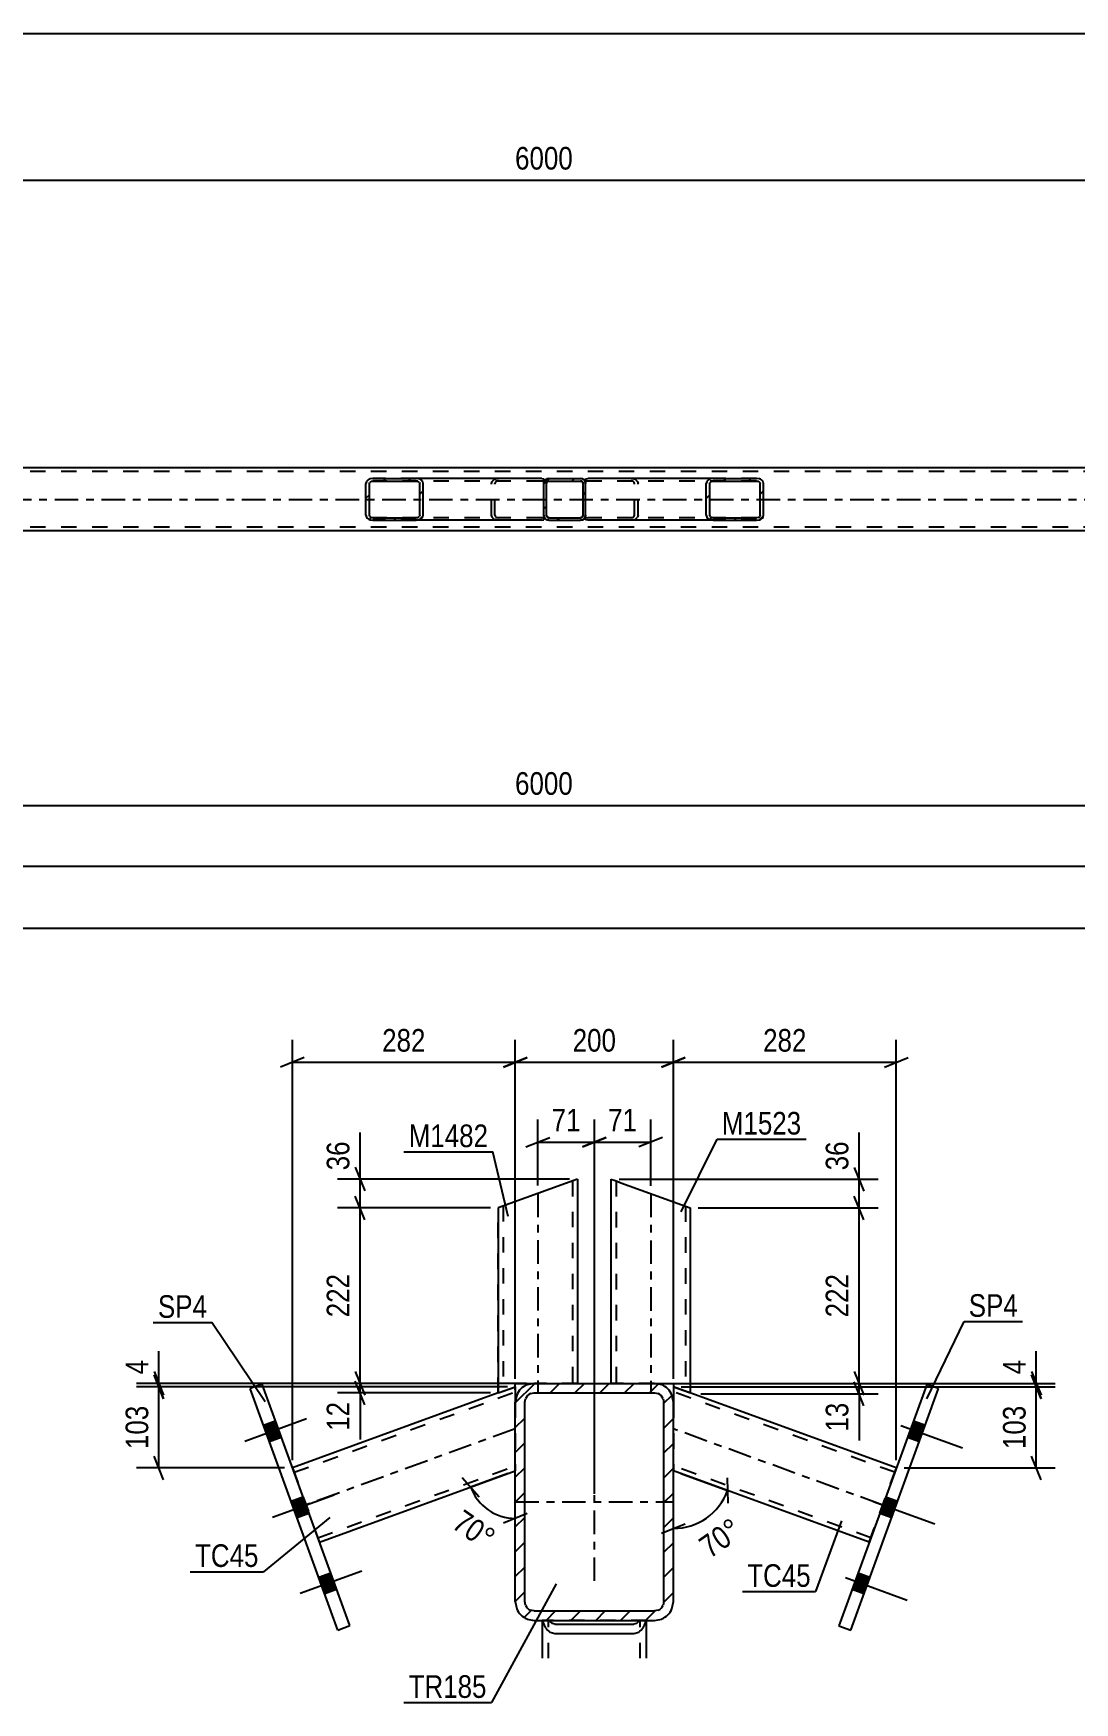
# Model space of a CAD drawing. Header units: millimetres. Extents: x -156 to 1033, y -616 to 225.
# Drawn here: x 116.4 to 248.1, y -425.3 to -214.1 of the extents above; entities that cross this region are included whole.
import ezdxf

# ---------------------------------------------------------------- set-up
doc = ezdxf.new("R2010")
doc.units = ezdxf.units.MM
doc.linetypes.add('DXK_LINE_DOT2', pattern=[3.9198, 1.9599, -1.9599])
doc.linetypes.add('DXK_LINE_DOT3', pattern=[5.9187, 2.979, -0.9799, 0.9799, -0.9799])
doc.styles.add('Arial Narrow', font='ARIALN.TTF', dxfattribs={"height": 0.2})

# ---------------------------------------------------------------- blocks, each defined once
blk = doc.blocks.new('Part-404205526-3480 - 3426')
at = {"color": 2, "linetype": 'Continuous'}
for p, q in [((145.28, -385.07), (143.78, -385.62)), ((154.89, -416.16), (143.78, -385.62)), ((156.4, -415.61), (145.28, -385.07)), ((154.89, -416.16), (156.4, -415.61))]:
    blk.add_line(p, q, dxfattribs=at)
blk = doc.blocks.new('Part-404205526-3432 - 3426')
at = {"color": 2, "linetype": 'Continuous'}
for p, q in [((180.72, -414.95), (180.72, -419.73)), ((180.81, -414.95), (180.84, -415.16)), ((181.75, -415.09), (181.69, -414.95)), ((182.01, -415.34), (181.75, -415.09)), ((182.32, -415.43), (182.01, -415.34)), ((182.32, -415.43), (192.32, -415.43)), ((192.63, -415.34), (192.32, -415.43)), ((192.89, -415.09), (192.63, -415.34)), ((192.95, -414.95), (192.89, -415.09)), ((193.8, -415.16), (193.83, -414.95)), ((193.92, -419.73), (193.92, -414.95)), ((181.71, -416.42), (182.32, -416.6)), ((182.32, -416.6), (192.32, -416.6)), ((192.32, -416.6), (192.93, -416.42))]:
    blk.add_line(p, q, dxfattribs=at)
at = {"color": 7, "linetype": 'DXK_LINE_DOT2'}
for p, q in [((193.92, -414.95), (180.72, -414.95)), ((181.52, -419.73), (181.52, -414.95)), ((193.12, -419.73), (193.12, -414.95))]:
    blk.add_line(p, q, dxfattribs=at)
at = {"color": 2, "linetype": 'Continuous'}
for centre, start, end in [((182.91, -414.67), 193.2949, 235.5336), ((191.73, -414.67), 304.4664, 346.7051)]:
    blk.add_arc(centre, 2.13, start, end, dxfattribs=at)
blk = doc.blocks.new('Part-404205526-3495 - 3426')
at = {"color": 2, "linetype": 'Continuous'}
for p, q in [((197.32, -385.39), (197.32, -386.66)), ((225.51, -395.65), (198.72, -385.9)), ((197.32, -386.66), (197.32, -387.35)), ((222.09, -405.04), (197.32, -396.03))]:
    blk.add_line(p, q, dxfattribs=at)
at = {"color": 7, "linetype": 'DXK_LINE_DOT2'}
for p, q in [((198.72, -385.9), (197.32, -385.39)), ((197.32, -385.39), (197.32, -385.48)), ((197.32, -385.48), (197.32, -385.76)), ((225.31, -396.21), (197.32, -386.02)), ((197.32, -387.35), (197.32, -396.03)), ((222.3, -404.48), (197.32, -395.39)), ((222.09, -405.04), (225.51, -395.65))]:
    blk.add_line(p, q, dxfattribs=at)
at = {"color": 7, "linetype": 'DXK_LINE_DOT3'}
blk.add_line((223.8, -400.35), (197.32, -390.71), dxfattribs=at)
blk = doc.blocks.new('Part-404205526-3475 - 3426')
at = {"color": 2, "linetype": 'Continuous'}
for p, q in [((229.36, -385.08), (218.24, -415.62)), ((219.75, -416.16), (230.86, -385.62)), ((230.86, -385.62), (229.36, -385.08)), ((218.24, -415.62), (219.75, -416.16))]:
    blk.add_line(p, q, dxfattribs=at)
blk = doc.blocks.new('Part-404205526-3505 - 3426')
at = {"color": 2, "linetype": 'Continuous'}
for p, q in [((175.17, -386.17), (149.13, -395.65)), ((177.32, -385.39), (177.32, -385.48)), ((177.32, -385.48), (177.32, -385.76)), ((177.32, -385.76), (177.32, -387.35)), ((152.55, -405.04), (177.32, -396.03))]:
    blk.add_line(p, q, dxfattribs=at)
at = {"color": 7, "linetype": 'DXK_LINE_DOT2'}
for p, q in [((149.34, -396.21), (177.32, -386.02)), ((175.17, -386.17), (177.32, -385.39)), ((177.32, -385.76), (177.32, -385.39)), ((177.32, -387.35), (177.32, -396.03)), ((149.13, -395.65), (152.55, -405.04)), ((152.35, -404.48), (177.32, -395.39))]:
    blk.add_line(p, q, dxfattribs=at)
at = {"color": 7, "linetype": 'DXK_LINE_DOT3'}
blk.add_line((177.32, -390.71), (150.84, -400.34), dxfattribs=at)
blk = doc.blocks.new('Part-404205526-3554 - 3426')
at = {"linetype": 'Continuous'}
h = blk.add_hatch(dxfattribs=at)
h.set_pattern_fill('', scale=0.7, style=0, pattern_type=0)
h.set_pattern_definition([(45, (177.3207, -412.5494), (-1.57154, 1.57154), [])])
h.paths.add_polyline_path([(177.32, -387.35), (177.32, -412.55), (177.5, -413.47), (178.02, -414.25), (178.8, -414.77), (179.72, -414.95), (194.92, -414.95), (195.84, -414.77), (196.62, -414.25), (197.14, -413.47), (197.32, -412.55), (197.32, -387.35), (197.14, -386.43), (196.62, -385.65), (195.84, -385.13), (194.92, -384.95), (179.72, -384.95), (178.8, -385.13), (178.02, -385.65), (177.5, -386.43)])
h.paths.add_polyline_path([(178.87, -386.5), (179.26, -386.24), (179.72, -386.15), (194.92, -386.15), (195.38, -386.24), (195.77, -386.5), (196.03, -386.89), (196.12, -387.35), (196.12, -412.55), (196.03, -413.01), (195.77, -413.4), (195.38, -413.66), (194.92, -413.75), (179.72, -413.75), (179.26, -413.66), (178.87, -413.4), (178.61, -413.01), (178.52, -412.55), (178.52, -387.35), (178.61, -386.89)])
at = {"color": 2, "linetype": 'Continuous'}
for p, q in [((177.5, -386.43), (177.32, -387.35)), ((179.72, -384.95), (178.8, -385.13)), ((179.26, -386.24), (179.72, -386.15)), ((179.72, -384.95), (194.92, -384.95)), ((179.72, -386.15), (194.92, -386.15)), ((195.84, -385.13), (194.92, -384.95)), ((194.92, -386.15), (195.38, -386.24)), ((197.32, -387.35), (197.14, -386.43)), ((177.32, -412.55), (177.32, -387.35)), ((178.52, -387.35), (178.61, -386.89)), ((178.52, -412.55), (178.52, -387.35)), ((196.03, -386.89), (196.12, -387.35)), ((196.12, -412.55), (196.12, -387.35)), ((197.32, -412.55), (197.32, -387.35)), ((177.32, -412.55), (177.5, -413.47)), ((178.61, -413.01), (178.52, -412.55)), ((179.72, -413.75), (179.26, -413.66)), ((179.72, -413.75), (194.92, -413.75)), ((195.38, -413.66), (194.92, -413.75)), ((196.12, -412.55), (196.03, -413.01)), ((197.14, -413.47), (197.32, -412.55)), ((178.8, -414.77), (179.72, -414.95)), ((179.72, -414.95), (194.92, -414.95)), ((194.92, -414.95), (195.84, -414.77))]:
    blk.add_line(p, q, dxfattribs=at)
at = {"color": 7, "linetype": 'DXK_LINE_DOT3'}
for p, q in [((187.32, -409.95), (187.32, -389.95)), ((177.32, -399.95), (197.32, -399.95))]:
    blk.add_line(p, q, dxfattribs=at)
at = {"color": 2, "linetype": 'Continuous'}
for centre, radius, start, end in [((179.72, -387.35), 2.4, 112.5, 157.5), ((179.72, -387.35), 1.2, 112.5, 157.5), ((194.92, -387.35), 1.2, 22.5, 67.5), ((194.92, -387.35), 2.4, 22.5, 67.5), ((179.72, -412.55), 2.4, 202.5, 247.5), ((179.72, -412.55), 1.2, 202.5, 247.5), ((194.92, -412.55), 1.2, 292.5, 337.5), ((194.92, -412.55), 2.4, 292.5, 337.5)]:
    blk.add_arc(centre, radius, start, end, dxfattribs=at)
blk = doc.blocks.new('Bolt-404205526-3562 - 3426')
at = {"linetype": 'Continuous'}
for points in [[(227.68, -389.68), (226.93, -391.75), (228.43, -392.29), (229.19, -390.23)], [(227.68, -389.68), (226.93, -391.75), (228.43, -392.29), (229.19, -390.23)], [(227.68, -389.68), (226.93, -391.75), (228.43, -392.29), (229.19, -390.23)], [(224.18, -399.31), (223.42, -401.38), (224.93, -401.93), (225.68, -399.86)], [(224.18, -399.31), (223.42, -401.38), (224.93, -401.93), (225.68, -399.86)], [(220.67, -408.94), (219.92, -411.01), (221.42, -411.56), (222.18, -409.49)], [(220.67, -408.94), (219.92, -411.01), (221.42, -411.56), (222.18, -409.49)], [(220.67, -408.94), (219.92, -411.01), (221.42, -411.56), (222.18, -409.49)]]:
    blk.add_hatch(color=1, dxfattribs=at).paths.add_polyline_path(points)
at = {"color": 1, "linetype": 'Continuous'}
for p, q in [((226.09, -390.27), (233.88, -393.11)), ((226.09, -390.27), (233.88, -393.11)), ((226.09, -390.27), (233.88, -393.11)), ((227.68, -389.68), (229.19, -390.23)), ((227.68, -389.68), (229.19, -390.23)), ((227.68, -389.68), (229.19, -390.23)), ((226.93, -391.75), (228.43, -392.29)), ((226.93, -391.75), (228.43, -392.29)), ((226.93, -391.75), (228.43, -392.29)), ((222.58, -399.9), (230.38, -402.74)), ((222.58, -399.9), (230.38, -402.74)), ((224.18, -399.31), (225.68, -399.86)), ((224.18, -399.31), (225.68, -399.86)), ((223.42, -401.38), (224.93, -401.93)), ((223.42, -401.38), (224.93, -401.93)), ((219.07, -409.53), (226.87, -412.37)), ((219.07, -409.53), (226.87, -412.37)), ((219.07, -409.53), (226.87, -412.37)), ((220.67, -408.94), (222.18, -409.49)), ((220.67, -408.94), (222.18, -409.49)), ((220.67, -408.94), (222.18, -409.49)), ((219.92, -411.01), (221.42, -411.56)), ((219.92, -411.01), (221.42, -411.56)), ((219.92, -411.01), (221.42, -411.56))]:
    blk.add_line(p, q, dxfattribs=at)
blk = doc.blocks.new('Bolt-404205526-3563 - 3426')
at = {"linetype": 'Continuous'}
for points in [[(145.45, -390.23), (146.21, -392.29), (147.71, -391.75), (146.96, -389.68)], [(145.45, -390.23), (146.21, -392.29), (147.71, -391.75), (146.96, -389.68)], [(145.45, -390.23), (146.21, -392.29), (147.71, -391.75), (146.96, -389.68)], [(148.96, -399.86), (149.71, -401.93), (151.22, -401.38), (150.46, -399.31)], [(148.96, -399.86), (149.71, -401.93), (151.22, -401.38), (150.46, -399.31)], [(152.47, -409.49), (153.22, -411.56), (154.72, -411.01), (153.97, -408.94)], [(152.47, -409.49), (153.22, -411.56), (154.72, -411.01), (153.97, -408.94)], [(152.47, -409.49), (153.22, -411.56), (154.72, -411.01), (153.97, -408.94)]]:
    blk.add_hatch(color=1, dxfattribs=at).paths.add_polyline_path(points)
at = {"color": 1, "linetype": 'Continuous'}
for p, q in [((143.11, -392.25), (150.91, -389.41)), ((143.11, -392.25), (150.91, -389.41)), ((143.11, -392.25), (150.91, -389.41)), ((145.45, -390.23), (146.96, -389.68)), ((145.45, -390.23), (146.96, -389.68)), ((145.45, -390.23), (146.96, -389.68)), ((146.21, -392.29), (147.71, -391.75)), ((146.21, -392.29), (147.71, -391.75)), ((146.21, -392.29), (147.71, -391.75)), ((146.61, -401.88), (154.41, -399.04)), ((146.61, -401.88), (154.41, -399.04)), ((148.96, -399.86), (150.46, -399.31)), ((148.96, -399.86), (150.46, -399.31)), ((149.71, -401.93), (151.22, -401.38)), ((149.71, -401.93), (151.22, -401.38)), ((150.12, -411.52), (157.92, -408.68)), ((150.12, -411.52), (157.92, -408.68)), ((150.12, -411.52), (157.92, -408.68)), ((152.47, -409.49), (153.97, -408.94)), ((152.47, -409.49), (153.97, -408.94)), ((152.47, -409.49), (153.97, -408.94)), ((153.22, -411.56), (154.72, -411.01)), ((153.22, -411.56), (154.72, -411.01)), ((153.22, -411.56), (154.72, -411.01))]:
    blk.add_line(p, q, dxfattribs=at)
blk = doc.blocks.new('Part-404205526-25948 - 3426')
at = {"color": 2, "linetype": 'Continuous'}
for p, q in [((189.46, -384.95), (189.46, -359.12)), ((189.46, -359.12), (189.55, -359.15)), ((189.55, -359.15), (189.81, -359.25)), ((189.81, -359.25), (190.66, -359.56)), ((190.66, -359.56), (199.46, -362.76)), ((199.46, -362.76), (199.46, -386.16)), ((194.92, -384.95), (197.32, -384.95)), ((197.32, -384.95), (197.32, -385.39)), ((197.32, -385.39), (199.37, -386.13)), ((199.46, -386.16), (199.37, -386.13))]:
    blk.add_line(p, q, dxfattribs=at)
at = {"color": 7, "linetype": 'DXK_LINE_DOT2'}
for p, q in [((189.81, -359.25), (190.43, -359.47)), ((190.06, -359.34), (190.06, -384.95)), ((190.06, -359.34), (190.11, -359.35)), ((190.2, -359.39), (190.66, -359.56)), ((198.86, -362.54), (198.86, -385.95)), ((194.92, -384.95), (189.46, -384.95))]:
    blk.add_line(p, q, dxfattribs=at)
at = {"color": 7, "linetype": 'DXK_LINE_DOT3'}
blk.add_line((194.46, -360.94), (194.46, -386.16), dxfattribs=at)
blk = doc.blocks.new('Part-404205526-25949 - 3426')
at = {"color": 2, "linetype": 'Continuous'}
for p, q in [((185.17, -359.11), (175.17, -362.75)), ((185.17, -359.11), (185.17, -384.95)), ((175.17, -362.75), (175.17, -386.17)), ((175.17, -386.17), (177.32, -385.39)), ((177.32, -385.39), (177.32, -384.95)), ((177.32, -384.95), (179.72, -384.95))]:
    blk.add_line(p, q, dxfattribs=at)
at = {"color": 7, "linetype": 'DXK_LINE_DOT3'}
blk.add_line((180.17, -360.93), (180.17, -386.17), dxfattribs=at)
at = {"color": 7, "linetype": 'DXK_LINE_DOT2'}
for p, q in [((184.57, -359.33), (184.57, -384.95)), ((175.17, -386.17), (175.17, -362.75)), ((175.77, -362.53), (175.82, -362.52)), ((175.77, -362.53), (175.77, -385.95)), ((177.32, -384.95), (177.32, -384.99)), ((177.32, -384.99), (177.32, -384.95)), ((185.17, -384.95), (179.72, -384.95))]:
    blk.add_line(p, q, dxfattribs=at)
blk = doc.blocks.new('Part-404205526-5408 - 5400')
at = {"color": 2, "linetype": 'Continuous'}
for p, q in [((861.78, -269.1), (-64.42, -269.1)), ((861.78, -277.1), (-64.42, -277.1))]:
    blk.add_line(p, q, dxfattribs=at)
at = {"color": 7, "linetype": 'DXK_LINE_DOT2'}
for p, q in [((866.58, -269.58), (-64.42, -269.58)), ((866.58, -276.62), (-64.42, -276.62))]:
    blk.add_line(p, q, dxfattribs=at)
at = {"color": 7, "linetype": 'DXK_LINE_DOT3'}
blk.add_line((-64.42, -273.1), (866.58, -273.1), dxfattribs=at)
blk = doc.blocks.new('Part-404205526-5590 - 5400')
at = {"linetype": 'Continuous'}
h = blk.add_hatch(dxfattribs=at)
h.set_pattern_fill('', scale=0.7, style=0, pattern_type=0)
h.set_pattern_definition([(45, (185.824, -275.6937), (-1.57154, 1.57154), [])])
h.paths.add_polyline_path([(185.58, -275.74), (185.82, -275.69), (186.03, -275.55), (186.17, -275.35), (186.22, -275.1), (186.22, -271.1), (186.17, -270.86), (186.03, -270.65), (185.82, -270.51), (185.58, -270.46), (181.58, -270.46), (181.33, -270.51), (181.13, -270.65), (180.99, -270.86), (180.94, -271.1), (180.94, -275.1), (180.99, -275.35), (181.13, -275.55), (181.33, -275.69), (181.58, -275.74)])
h.paths.add_polyline_path([(181.46, -275.4), (181.35, -275.33), (181.28, -275.22), (181.26, -275.1), (181.26, -271.1), (181.28, -270.98), (181.35, -270.88), (181.46, -270.81), (181.58, -270.78), (185.58, -270.78), (185.7, -270.81), (185.81, -270.88), (185.87, -270.98), (185.9, -271.1), (185.9, -275.1), (185.87, -275.22), (185.81, -275.33), (185.7, -275.4), (185.58, -275.42), (181.58, -275.42)])
at = {"color": 7, "linetype": 'DXK_LINE_DOT2'}
for p, q in [((180.94, -271.1), (180.99, -270.86)), ((180.94, -275.1), (180.94, -271.1)), ((181.28, -270.98), (181.26, -271.1)), ((181.26, -275.1), (181.26, -271.1)), ((181.33, -270.51), (181.58, -270.46)), ((181.58, -270.78), (181.46, -270.81)), ((181.58, -270.46), (185.58, -270.46)), ((181.58, -270.78), (185.58, -270.78)), ((185.58, -270.46), (185.82, -270.51)), ((185.7, -270.81), (185.58, -270.78)), ((185.9, -271.1), (185.87, -270.98)), ((185.9, -275.1), (185.9, -271.1)), ((186.17, -270.86), (186.22, -271.1)), ((186.22, -275.1), (186.22, -271.1)), ((180.99, -275.35), (180.94, -275.1)), ((181.26, -275.1), (181.28, -275.22)), ((181.58, -275.74), (181.33, -275.69)), ((181.46, -275.4), (181.58, -275.42)), ((181.58, -275.42), (185.58, -275.42)), ((181.58, -275.74), (185.58, -275.74)), ((185.58, -275.42), (185.7, -275.4)), ((185.82, -275.69), (185.58, -275.74)), ((185.87, -275.22), (185.9, -275.1)), ((186.22, -275.1), (186.17, -275.35))]:
    blk.add_line(p, q, dxfattribs=at)
at = {"color": 2, "linetype": 'Continuous'}
for p, q in [((180.99, -270.86), (180.94, -271.1)), ((180.94, -275.1), (180.94, -271.1)), ((181.26, -271.1), (181.28, -270.98)), ((181.26, -275.1), (181.26, -271.1)), ((181.58, -270.46), (181.33, -270.51)), ((181.46, -270.81), (181.58, -270.78)), ((181.58, -270.46), (185.58, -270.46)), ((181.58, -270.78), (185.58, -270.78)), ((185.82, -270.51), (185.58, -270.46)), ((185.58, -270.78), (185.7, -270.81)), ((185.87, -270.98), (185.9, -271.1)), ((185.9, -275.1), (185.9, -271.1)), ((186.22, -271.1), (186.17, -270.86)), ((186.22, -275.1), (186.22, -271.1)), ((180.94, -275.1), (180.99, -275.35)), ((181.28, -275.22), (181.26, -275.1)), ((181.33, -275.69), (181.58, -275.74)), ((181.58, -275.42), (181.46, -275.4)), ((181.58, -275.42), (185.58, -275.42)), ((181.58, -275.74), (185.58, -275.74)), ((185.7, -275.4), (185.58, -275.42)), ((185.58, -275.74), (185.82, -275.69)), ((185.9, -275.1), (185.87, -275.22)), ((186.17, -275.35), (186.22, -275.1))]:
    blk.add_line(p, q, dxfattribs=at)
at = {"color": 7, "linetype": 'DXK_LINE_DOT2'}
for centre, radius, start, end in [((181.58, -271.1), 0.64, 112.5, 157.5), ((181.58, -271.1), 0.32, 112.5, 157.5), ((185.58, -271.1), 0.32, 22.5, 67.5), ((185.58, -271.1), 0.64, 22.5, 67.5), ((181.58, -275.1), 0.64, 202.5, 247.5), ((181.58, -275.1), 0.32, 202.5, 247.5), ((185.58, -275.1), 0.32, 292.5, 337.5), ((185.58, -275.1), 0.64, 292.5, 337.5)]:
    blk.add_arc(centre, radius, start, end, dxfattribs=at)
at = {"color": 2, "linetype": 'Continuous'}
for centre, radius, start, end in [((181.58, -271.1), 0.64, 112.5, 157.5), ((181.58, -271.1), 0.32, 112.5, 157.5), ((185.58, -271.1), 0.32, 22.5, 67.5), ((185.58, -271.1), 0.64, 22.5, 67.5), ((181.58, -275.1), 0.64, 202.5, 247.5), ((181.58, -275.1), 0.32, 202.5, 247.5), ((185.58, -275.1), 0.32, 292.5, 337.5), ((185.58, -275.1), 0.64, 292.5, 337.5)]:
    blk.add_arc(centre, radius, start, end, dxfattribs=at)
blk = doc.blocks.new('Part-404205526-5599 - 5400')
at = {"linetype": 'Continuous'}
h = blk.add_hatch(dxfattribs=at)
h.set_pattern_fill('', scale=0.7, style=0, pattern_type=0)
h.set_pattern_definition([(45, (208.189, -275.6937), (-1.57154, 1.57154), [])])
h.paths.add_polyline_path([(207.85, -275.74), (208.19, -275.69), (208.47, -275.55), (208.66, -275.35), (208.73, -275.1), (208.73, -271.1), (208.66, -270.86), (208.47, -270.65), (208.19, -270.51), (207.85, -270.46), (202.36, -270.46), (202.03, -270.51), (201.74, -270.65), (201.55, -270.86), (201.48, -271.1), (201.48, -275.1), (201.55, -275.35), (201.74, -275.55), (202.03, -275.69), (202.36, -275.74)])
h.paths.add_polyline_path([(202.19, -275.4), (202.05, -275.33), (201.96, -275.22), (201.92, -275.1), (201.92, -271.1), (201.96, -270.98), (202.05, -270.88), (202.19, -270.81), (202.36, -270.78), (207.85, -270.78), (208.02, -270.81), (208.16, -270.88), (208.26, -270.98), (208.29, -271.1), (208.29, -275.1), (208.26, -275.22), (208.16, -275.33), (208.02, -275.4), (207.85, -275.42), (202.36, -275.42)])
at = {"color": 2, "linetype": 'Continuous'}
for p, q in [((186.22, -270.5), (186.48, -270.46)), ((186.22, -270.5), (186.22, -271.1)), ((202.36, -270.46), (186.48, -270.46)), ((201.55, -270.86), (201.48, -271.1)), ((201.48, -275.1), (201.48, -271.1)), ((201.92, -271.1), (201.96, -270.98)), ((201.92, -275.1), (201.92, -271.1)), ((202.36, -270.46), (202.03, -270.51)), ((202.19, -270.81), (202.36, -270.78)), ((202.36, -270.46), (207.85, -270.46)), ((202.36, -270.78), (207.85, -270.78)), ((208.19, -270.51), (207.85, -270.46)), ((207.85, -270.78), (208.02, -270.81)), ((208.26, -270.98), (208.29, -271.1)), ((208.29, -275.1), (208.29, -271.1)), ((208.73, -271.1), (208.66, -270.86)), ((208.73, -275.1), (208.73, -271.1)), ((186.22, -275.69), (186.22, -275.1)), ((186.22, -275.71), (186.22, -275.69)), ((186.48, -275.74), (186.22, -275.71)), ((202.36, -275.74), (186.48, -275.74)), ((201.48, -275.1), (201.55, -275.35)), ((201.96, -275.22), (201.92, -275.1)), ((202.03, -275.69), (202.36, -275.74)), ((202.36, -275.42), (202.19, -275.4)), ((202.36, -275.42), (207.85, -275.42)), ((202.36, -275.74), (207.85, -275.74)), ((208.02, -275.4), (207.85, -275.42)), ((207.85, -275.74), (208.19, -275.69)), ((208.29, -275.1), (208.26, -275.22)), ((208.66, -275.35), (208.73, -275.1))]:
    blk.add_line(p, q, dxfattribs=at)
at = {"color": 7, "linetype": 'DXK_LINE_DOT2'}
for p, q in [((186.22, -270.5), (186.22, -270.85)), ((186.31, -270.81), (186.22, -270.85)), ((186.22, -275.55), (186.22, -271.1)), ((186.48, -270.78), (186.31, -270.81)), ((207.85, -270.78), (186.48, -270.78)), ((191.97, -270.46), (192.3, -270.51)), ((192.14, -270.81), (191.97, -270.78)), ((192.41, -271.1), (192.37, -270.98)), ((192.41, -275.1), (192.41, -271.1)), ((192.78, -270.86), (192.85, -271.1)), ((192.85, -275.1), (192.85, -271.1)), ((207.85, -270.46), (202.36, -270.46)), ((186.22, -275.35), (186.31, -275.4)), ((186.31, -275.4), (186.48, -275.42)), ((207.85, -275.42), (186.48, -275.42)), ((191.97, -275.42), (192.14, -275.4)), ((192.3, -275.69), (191.97, -275.74)), ((192.37, -275.22), (192.41, -275.1)), ((192.85, -275.1), (192.78, -275.35)), ((207.85, -275.74), (202.36, -275.74))]:
    blk.add_line(p, q, dxfattribs=at)
for centre, radius, start, end in [((192.03, -271.19), 0.401, 32.4104, 75.4453), ((192.1, -271.29), 0.802, 32.4104, 75.4453), ((192.03, -275.01), 0.401, 284.5547, 327.5896), ((192.1, -274.92), 0.802, 284.5547, 327.5896)]:
    blk.add_arc(centre, radius, start, end, dxfattribs=at)
at = {"color": 2, "linetype": 'Continuous'}
for centre, radius, start, end in [((202.23, -271.29), 0.802, 104.5547, 147.5896), ((202.29, -271.19), 0.401, 104.5547, 147.5896), ((207.92, -271.19), 0.401, 32.4104, 75.4453), ((207.99, -271.29), 0.802, 32.4104, 75.4453), ((202.23, -274.92), 0.802, 212.4104, 255.4453), ((202.29, -275.01), 0.401, 212.4104, 255.4453), ((207.92, -275.01), 0.401, 284.5547, 327.5896), ((207.99, -274.92), 0.802, 284.5547, 327.5896)]:
    blk.add_arc(centre, radius, start, end, dxfattribs=at)
blk = doc.blocks.new('Part-404205526-5645 - 5400')
at = {"linetype": 'Continuous'}
h = blk.add_hatch(dxfattribs=at)
h.set_pattern_fill('', scale=0.7, style=0, pattern_type=0)
h.set_pattern_definition([(45, (165.1322, -275.6937), (-1.57154, 1.57154), [])])
h.paths.add_polyline_path([(164.8, -275.74), (165.13, -275.69), (165.42, -275.55), (165.61, -275.35), (165.67, -275.1), (165.67, -271.1), (165.61, -270.86), (165.42, -270.65), (165.13, -270.51), (164.8, -270.46), (159.31, -270.46), (158.97, -270.51), (158.68, -270.65), (158.49, -270.86), (158.43, -271.1), (158.43, -275.1), (158.49, -275.35), (158.68, -275.55), (158.97, -275.69), (159.31, -275.74)])
h.paths.add_polyline_path([(159.14, -275.4), (158.99, -275.33), (158.9, -275.22), (158.87, -275.1), (158.87, -271.1), (158.9, -270.98), (158.99, -270.88), (159.14, -270.81), (159.31, -270.78), (164.8, -270.78), (164.96, -270.81), (165.11, -270.88), (165.2, -270.98), (165.24, -271.1), (165.24, -275.1), (165.2, -275.22), (165.11, -275.33), (164.96, -275.4), (164.8, -275.42), (159.31, -275.42)])
at = {"color": 2, "linetype": 'Continuous'}
for p, q in [((158.49, -270.86), (158.43, -271.1)), ((158.43, -275.1), (158.43, -271.1)), ((158.87, -271.1), (158.9, -270.98)), ((158.87, -275.1), (158.87, -271.1)), ((159.31, -270.46), (158.97, -270.51)), ((159.14, -270.81), (159.31, -270.78)), ((159.31, -270.46), (164.8, -270.46)), ((159.31, -270.78), (164.8, -270.78)), ((180.68, -270.46), (164.8, -270.46)), ((165.13, -270.51), (164.8, -270.46)), ((164.8, -270.78), (164.96, -270.81)), ((165.2, -270.98), (165.24, -271.1)), ((165.24, -275.1), (165.24, -271.1)), ((165.67, -271.1), (165.61, -270.86)), ((165.67, -275.1), (165.67, -271.1)), ((180.68, -270.46), (180.94, -270.5)), ((180.94, -270.5), (180.94, -270.51)), ((180.94, -270.51), (180.94, -270.65)), ((180.94, -270.65), (180.94, -271.1)), ((158.43, -275.1), (158.49, -275.35)), ((158.9, -275.22), (158.87, -275.1)), ((158.97, -275.69), (159.31, -275.74)), ((159.31, -275.42), (159.14, -275.4)), ((159.31, -275.42), (164.8, -275.42)), ((159.31, -275.74), (164.8, -275.74)), ((164.96, -275.4), (164.8, -275.42)), ((164.8, -275.74), (165.13, -275.69)), ((180.68, -275.74), (164.8, -275.74)), ((165.24, -275.1), (165.2, -275.22)), ((165.61, -275.35), (165.67, -275.1)), ((180.68, -275.74), (180.94, -275.71)), ((180.94, -275.71), (180.94, -275.1))]:
    blk.add_line(p, q, dxfattribs=at)
at = {"color": 7, "linetype": 'DXK_LINE_DOT2'}
for p, q in [((164.8, -270.46), (159.31, -270.46)), ((180.68, -270.78), (159.31, -270.78)), ((174.31, -271.1), (174.38, -270.86)), ((174.31, -275.1), (174.31, -271.1)), ((174.78, -270.98), (174.75, -271.1)), ((174.75, -275.1), (174.75, -271.1)), ((174.85, -270.51), (175.19, -270.46)), ((175.19, -270.78), (175.02, -270.81)), ((180.85, -270.81), (180.68, -270.78)), ((180.94, -270.85), (180.85, -270.81)), ((180.94, -270.5), (180.94, -270.5)), ((180.94, -270.65), (180.94, -270.85)), ((180.94, -275.1), (180.94, -270.86)), ((180.68, -275.42), (159.31, -275.42)), ((164.8, -275.74), (159.31, -275.74)), ((174.38, -275.35), (174.31, -275.1)), ((174.75, -275.1), (174.78, -275.22)), ((175.19, -275.74), (174.85, -275.69)), ((175.02, -275.4), (175.19, -275.42)), ((180.68, -275.42), (180.85, -275.4)), ((180.85, -275.4), (180.94, -275.35))]:
    blk.add_line(p, q, dxfattribs=at)
at = {"color": 2, "linetype": 'Continuous'}
for centre, radius, start, end in [((159.17, -271.29), 0.802, 104.5547, 147.5895), ((159.24, -271.19), 0.401, 104.5547, 147.5895), ((164.86, -271.19), 0.401, 32.4105, 75.4453), ((164.93, -271.29), 0.802, 32.4105, 75.4453), ((159.17, -274.92), 0.802, 212.4105, 255.4453), ((159.24, -275.01), 0.401, 212.4105, 255.4453), ((164.86, -275.01), 0.401, 284.5547, 327.5895), ((164.93, -274.92), 0.802, 284.5547, 327.5895)]:
    blk.add_arc(centre, radius, start, end, dxfattribs=at)
at = {"color": 7, "linetype": 'DXK_LINE_DOT2'}
for centre, radius, start, end in [((175.06, -271.29), 0.802, 104.5547, 147.5895), ((175.12, -271.19), 0.401, 104.5547, 147.5895), ((175.06, -274.92), 0.802, 212.4105, 255.4453), ((175.12, -275.01), 0.401, 212.4105, 255.4453)]:
    blk.add_arc(centre, radius, start, end, dxfattribs=at)
blk = doc.blocks.new('StraightDimension-404205526-3689 - 3426')
at = {"color": 7, "linetype": 'Continuous'}
for p, q in [((177.32, -384.39), (177.32, -341.48)), ((197.32, -384.39), (197.32, -341.48)), ((178.82, -343.73), (175.82, -344.93)), ((195.82, -344.93), (198.82, -343.73)), ((177.32, -344.33), (197.32, -344.33))]:
    blk.add_line(p, q, dxfattribs=at)
at = {"color": 0}
blk.add_wipeout([(190.66, -343.58), (190.66, -339.38), (183.98, -339.38), (183.98, -343.58)], dxfattribs=at)
at = {"color": 3, "style": 'Arial Narrow'}
blk.add_text('200', height=2.863, dxfattribs=at).set_placement((184.58, -342.98))
blk = doc.blocks.new('StraightDimension-404205526-31844 - 3426')
at = {"color": 7, "linetype": 'Continuous'}
for p, q in [((157.08, -357.61), (158.28, -360.61)), ((184.17, -359.11), (154.83, -359.11)), ((157.68, -362.75), (157.68, -359.11)), ((174.17, -362.75), (154.83, -362.75)), ((158.28, -364.25), (157.08, -361.25))]:
    blk.add_line(p, q, dxfattribs=at)
at = {"color": 0}
blk.add_wipeout([(156.93, -353.73), (152.73, -353.73), (152.73, -358.59), (156.93, -358.59)], dxfattribs=at)
at = {"color": 7, "linetype": 'Continuous'}
blk.add_line((157.68, -359.11), (157.68, -353.21), dxfattribs=at)
blk.add_line((157.68, -359.11), (157.68, -353.21), dxfattribs=at)
at = {"color": 3, "style": 'Arial Narrow'}
blk.add_text('36', height=2.863, rotation=90.0002, dxfattribs=at).set_placement((156.33, -357.99))
blk = doc.blocks.new('StraightDimension-404205526-30669 - 3426')
at = {"color": 7, "linetype": 'Continuous'}
for p, q in [((187.32, -398.95), (187.32, -351.58)), ((194.46, -359.94), (194.46, -351.58)), ((185.82, -355.03), (188.82, -353.83)), ((187.32, -354.43), (194.46, -354.43)), ((195.96, -353.83), (192.96, -355.03))]:
    blk.add_line(p, q, dxfattribs=at)
at = {"color": 0}
blk.add_wipeout([(193.32, -353.68), (193.32, -349.48), (188.46, -349.48), (188.46, -353.68)], dxfattribs=at)
at = {"color": 3, "style": 'Arial Narrow'}
blk.add_text('71', height=2.863, dxfattribs=at).set_placement((189.06, -353.08))
blk = doc.blocks.new('StraightDimension-404205526-3631 - 3426')
at = {"color": 7, "linetype": 'Continuous'}
for p, q in [((242.62, -383.89), (243.82, -386.89)), ((198.32, -385.39), (245.62, -385.39)), ((243.22, -395.65), (243.22, -385.39)), ((243.82, -397.15), (242.62, -394.15)), ((226.51, -395.65), (245.62, -395.65))]:
    blk.add_line(p, q, dxfattribs=at)
at = {"color": 0}
blk.add_wipeout([(242.47, -387.17), (238.27, -387.17), (238.27, -393.86), (242.47, -393.86)], dxfattribs=at)
at = {"color": 3, "style": 'Arial Narrow'}
blk.add_text('103', height=2.863, rotation=90.0002, dxfattribs=at).set_placement((241.87, -393.26))
blk = doc.blocks.new('AngleDimension-404205526-3675 - 3426')
at = {"color": 7, "linetype": 'Continuous'}
for p, q in [((204.16, -398.52), (197.32, -396.03)), ((197.32, -403.31), (197.32, -396.03)), ((198.26, -396.37), (204.16, -398.52)), ((204.11, -396.9), (204.22, -400.13)), ((195.82, -403.91), (198.82, -402.71))]:
    blk.add_line(p, q, dxfattribs=at)
blk.add_arc((197.32, -396.03), 7.28, 270, 340, dxfattribs=at)
at = {"color": 0}
blk.add_wipeout([(207.07, -404.32), (204.66, -400.88), (199.37, -404.58), (201.78, -408.02)], dxfattribs=at)
at = {"color": 3, "style": 'Arial Narrow'}
blk.add_text('70°', height=2.863, rotation=35.002, dxfattribs=at).set_placement((201.93, -407.19))
blk = doc.blocks.new('StraightDimension-404205526-31845 - 3426')
at = {"color": 7, "linetype": 'Continuous'}
for p, q in [((174.17, -362.75), (154.83, -362.75)), ((158.28, -364.25), (157.08, -361.25)), ((157.68, -384.95), (157.68, -362.75)), ((157.08, -383.45), (158.28, -386.45)), ((176.32, -384.95), (154.83, -384.95))]:
    blk.add_line(p, q, dxfattribs=at)
at = {"color": 0}
blk.add_wipeout([(156.93, -370.51), (152.73, -370.51), (152.73, -377.19), (156.93, -377.19)], dxfattribs=at)
at = {"color": 3, "style": 'Arial Narrow'}
blk.add_text('222', height=2.863, rotation=90.0002, dxfattribs=at).set_placement((156.33, -376.59))
blk = doc.blocks.new('StraightDimension-404205526-3664 - 3426')
at = {"color": 7, "linetype": 'Continuous'}
for p, q in [((131.64, -383.45), (132.84, -386.45)), ((132.84, -386.89), (131.64, -383.89)), ((178.72, -384.95), (129.39, -384.95)), ((176.32, -385.39), (129.39, -385.39)), ((132.24, -385.39), (132.24, -384.95))]:
    blk.add_line(p, q, dxfattribs=at)
at = {"color": 0}
blk.add_wipeout([(131.49, -381.4), (127.29, -381.4), (127.29, -384.42), (131.49, -384.42)], dxfattribs=at)
at = {"color": 7, "linetype": 'Continuous'}
blk.add_line((132.24, -384.95), (132.24, -380.87), dxfattribs=at)
blk.add_line((132.24, -384.95), (132.24, -380.87), dxfattribs=at)
at = {"color": 3, "style": 'Arial Narrow'}
blk.add_text('4', height=2.86, rotation=90.0002, dxfattribs=at).set_placement((130.89, -383.82))
blk = doc.blocks.new('StraightDimension-404205526-3643 - 3426')
at = {"color": 7, "linetype": 'Continuous'}
for p, q in [((242.62, -383.45), (243.82, -386.45)), ((243.82, -386.89), (242.62, -383.89)), ((195.92, -384.95), (245.62, -384.95)), ((198.32, -385.39), (245.62, -385.39)), ((243.22, -385.39), (243.22, -384.95))]:
    blk.add_line(p, q, dxfattribs=at)
at = {"color": 0}
blk.add_wipeout([(242.47, -381.4), (238.27, -381.4), (238.27, -384.42), (242.47, -384.42)], dxfattribs=at)
at = {"color": 7, "linetype": 'Continuous'}
blk.add_line((243.22, -384.95), (243.22, -380.87), dxfattribs=at)
blk.add_line((243.22, -384.95), (243.22, -380.87), dxfattribs=at)
at = {"color": 3, "style": 'Arial Narrow'}
blk.add_text('4', height=2.86, rotation=90.0002, dxfattribs=at).set_placement((241.87, -383.82))
blk = doc.blocks.new('StraightDimension-404205526-3654 - 3426')
at = {"color": 7, "linetype": 'Continuous'}
for p, q in [((131.64, -383.89), (132.84, -386.89)), ((176.32, -385.39), (129.39, -385.39)), ((132.24, -395.65), (132.24, -385.39)), ((132.84, -397.15), (131.64, -394.15)), ((148.13, -395.65), (129.39, -395.65))]:
    blk.add_line(p, q, dxfattribs=at)
at = {"color": 0}
blk.add_wipeout([(131.49, -387.17), (127.29, -387.17), (127.29, -393.86), (131.49, -393.86)], dxfattribs=at)
at = {"color": 3, "style": 'Arial Narrow'}
blk.add_text('103', height=2.863, rotation=90.0002, dxfattribs=at).set_placement((130.89, -393.26))
blk = doc.blocks.new('StraightDimension-404205526-3679 - 3426')
at = {"color": 7, "linetype": 'Continuous'}
for p, q in [((149.13, -394.65), (149.13, -341.48)), ((177.32, -384.39), (177.32, -341.48)), ((150.63, -343.73), (147.63, -344.93)), ((175.82, -344.93), (178.82, -343.73)), ((149.13, -344.33), (177.32, -344.33))]:
    blk.add_line(p, q, dxfattribs=at)
at = {"color": 0}
blk.add_wipeout([(166.57, -343.58), (166.57, -339.38), (159.88, -339.38), (159.88, -343.58)], dxfattribs=at)
at = {"color": 3, "style": 'Arial Narrow'}
blk.add_text('282', height=2.863, dxfattribs=at).set_placement((160.48, -342.98))
blk = doc.blocks.new('StraightDimension-404205526-3699 - 3426')
at = {"color": 7, "linetype": 'Continuous'}
for p, q in [((197.32, -384.39), (197.32, -341.48)), ((225.51, -394.65), (225.51, -341.48)), ((198.82, -343.73), (195.82, -344.93)), ((224.01, -344.93), (227.01, -343.73)), ((197.32, -344.33), (225.51, -344.33))]:
    blk.add_line(p, q, dxfattribs=at)
at = {"color": 0}
blk.add_wipeout([(214.76, -343.58), (214.76, -339.38), (208.07, -339.38), (208.07, -343.58)], dxfattribs=at)
at = {"color": 3, "style": 'Arial Narrow'}
blk.add_text('282', height=2.863, dxfattribs=at).set_placement((208.67, -342.98))
blk = doc.blocks.new('AngleDimension-404205526-3710 - 3426')
at = {"color": 7, "linetype": 'Continuous'}
for p, q in [((170.6, -396.88), (172.75, -399.29)), ((171.67, -398.08), (177.32, -396.03)), ((176.38, -396.37), (171.67, -398.08)), ((177.32, -402.04), (177.32, -396.03)), ((178.82, -401.44), (175.82, -402.64))]:
    blk.add_line(p, q, dxfattribs=at)
blk.add_arc((177.32, -396.03), 6.01, 200.0001, 270, dxfattribs=at)
at = {"color": 0}
blk.add_wipeout([(173.59, -406.98), (176, -403.54), (170.71, -399.84), (168.3, -403.28)], dxfattribs=at)
at = {"color": 3, "style": 'Arial Narrow'}
blk.add_text('70°', height=2.863, rotation=-35.002, dxfattribs=at).set_placement((169.14, -403.13))
blk = doc.blocks.new('StraightDimension-404205526-30670 - 3426')
at = {"color": 7, "linetype": 'Continuous'}
for p, q in [((180.17, -359.93), (180.17, -351.58)), ((187.32, -398.95), (187.32, -351.58)), ((178.67, -355.03), (181.67, -353.83)), ((180.17, -354.43), (187.32, -354.43)), ((188.82, -353.83), (185.82, -355.03))]:
    blk.add_line(p, q, dxfattribs=at)
at = {"color": 0}
blk.add_wipeout([(186.18, -353.68), (186.18, -349.48), (181.32, -349.48), (181.32, -353.68)], dxfattribs=at)
at = {"color": 3, "style": 'Arial Narrow'}
blk.add_text('71', height=2.863, dxfattribs=at).set_placement((181.92, -353.08))
blk = doc.blocks.new('StraightDimension-404205526-31846 - 3426')
at = {"color": 7, "linetype": 'Continuous'}
for p, q in [((157.08, -383.45), (158.28, -386.45)), ((176.32, -384.95), (154.83, -384.95)), ((174.17, -386.17), (154.83, -386.17)), ((158.28, -387.67), (157.08, -384.67)), ((157.68, -386.17), (157.68, -384.95))]:
    blk.add_line(p, q, dxfattribs=at)
at = {"color": 0}
blk.add_wipeout([(156.93, -386.69), (152.73, -386.69), (152.73, -391.55), (156.93, -391.55)], dxfattribs=at)
at = {"color": 7, "linetype": 'Continuous'}
blk.add_line((157.68, -386.17), (157.68, -392.07), dxfattribs=at)
blk.add_line((157.68, -386.17), (157.68, -392.07), dxfattribs=at)
at = {"color": 3, "style": 'Arial Narrow'}
blk.add_text('12', height=2.863, rotation=90.0002, dxfattribs=at).set_placement((156.33, -390.95))
blk = doc.blocks.new('StraightDimension-404205526-31882 - 3426')
at = {"color": 7, "linetype": 'Continuous'}
for p, q in [((220.2, -357.62), (221.4, -360.62)), ((190.46, -359.12), (223.2, -359.12)), ((220.8, -362.76), (220.8, -359.12)), ((200.46, -362.76), (223.2, -362.76)), ((221.4, -364.26), (220.2, -361.26))]:
    blk.add_line(p, q, dxfattribs=at)
at = {"color": 0}
blk.add_wipeout([(220.05, -353.74), (215.85, -353.74), (215.85, -358.59), (220.05, -358.59)], dxfattribs=at)
at = {"color": 7, "linetype": 'Continuous'}
blk.add_line((220.8, -359.12), (220.8, -353.21), dxfattribs=at)
blk.add_line((220.8, -359.12), (220.8, -353.21), dxfattribs=at)
at = {"color": 3, "style": 'Arial Narrow'}
blk.add_text('36', height=2.863, rotation=90.0002, dxfattribs=at).set_placement((219.45, -357.99))
blk = doc.blocks.new('StraightDimension-404205526-31883 - 3426')
at = {"color": 7, "linetype": 'Continuous'}
for p, q in [((200.46, -362.76), (223.2, -362.76)), ((221.4, -364.26), (220.2, -361.26)), ((220.8, -384.95), (220.8, -362.76)), ((220.2, -383.45), (221.4, -386.45)), ((198.32, -384.95), (223.2, -384.95))]:
    blk.add_line(p, q, dxfattribs=at)
at = {"color": 0}
blk.add_wipeout([(220.05, -370.51), (215.85, -370.51), (215.85, -377.2), (220.05, -377.2)], dxfattribs=at)
at = {"color": 3, "style": 'Arial Narrow'}
blk.add_text('222', height=2.863, rotation=90.0002, dxfattribs=at).set_placement((219.45, -376.6))
blk = doc.blocks.new('StraightDimension-404205526-31884 - 3426')
at = {"color": 7, "linetype": 'Continuous'}
for p, q in [((220.2, -383.45), (221.4, -386.45)), ((198.32, -384.95), (223.2, -384.95)), ((200.78, -386.28), (223.2, -386.28)), ((221.4, -387.78), (220.2, -384.78)), ((220.8, -386.28), (220.8, -384.95))]:
    blk.add_line(p, q, dxfattribs=at)
at = {"color": 0}
blk.add_wipeout([(220.05, -386.81), (215.85, -386.81), (215.85, -391.66), (220.05, -391.66)], dxfattribs=at)
at = {"color": 7, "linetype": 'Continuous'}
blk.add_line((220.8, -386.28), (220.8, -392.19), dxfattribs=at)
blk.add_line((220.8, -386.28), (220.8, -392.19), dxfattribs=at)
at = {"color": 3, "style": 'Arial Narrow'}
blk.add_text('13', height=2.863, rotation=90.0002, dxfattribs=at).set_placement((219.45, -391.06))
blk = doc.blocks.new('StraightDimension-404205526-22667 - 5400')
at = {"color": 7, "linetype": 'Continuous'}
for p, q in [((300.94, -278.1), (300.94, -314.23)), ((60.95, -293.9), (60.95, -314.23)), ((62.45, -311.23), (59.45, -312.43)), ((60.95, -311.83), (300.94, -311.83)), ((299.44, -312.43), (302.44, -311.23))]:
    blk.add_line(p, q, dxfattribs=at)
at = {"color": 0}
blk.add_wipeout([(185.2, -311.08), (185.2, -306.88), (176.69, -306.88), (176.69, -311.08)], dxfattribs=at)
at = {"color": 3, "style": 'Arial Narrow'}
blk.add_text('6000', height=2.863, dxfattribs=at).set_placement((177.29, -310.48))
blk = doc.blocks.new('StraightDimension-404205526-17165 - 5400')
at = {"color": 7, "linetype": 'Continuous'}
blk.add_line((56.29, -214.14), (866.58, -214.14), dxfattribs=at)
blk = doc.blocks.new('StraightDimension-404205526-22616 - 5400')
at = {"color": 7, "linetype": 'Continuous'}
for p, q in [((60.95, -251.59), (60.95, -224.1)), ((300.94, -264.19), (300.94, -224.1)), ((62.45, -232.12), (59.45, -233.32)), ((299.44, -233.32), (302.44, -232.12)), ((60.95, -232.72), (300.94, -232.72))]:
    blk.add_line(p, q, dxfattribs=at)
at = {"color": 0, "linetype": 'Continuous'}
blk.add_wipeout([(300.34, -223.5), (296.14, -223.5), (296.14, -232.02), (300.34, -232.02)], dxfattribs=at)
at = {"color": 0}
blk.add_wipeout([(185.2, -231.97), (185.2, -227.77), (176.69, -227.77), (176.69, -231.97)], dxfattribs=at)
at = {"color": 3, "linetype": 'Continuous', "style": 'Arial Narrow'}
blk.add_text('9909', height=2.863, rotation=90.0002, dxfattribs=at).set_placement((299.74, -231.42))
at = {"color": 3, "style": 'Arial Narrow'}
blk.add_text('6000', height=2.863, dxfattribs=at).set_placement((177.29, -231.37))
blk = doc.blocks.new('StraightDimension-404205526-22895 - 5400')
at = {"color": 7, "linetype": 'Continuous'}
blk.add_line((-78.32, -327.34), (867.58, -327.34), dxfattribs=at)
blk = doc.blocks.new('StraightDimension-404205526-22947 - 5400')
at = {"color": 7, "linetype": 'Continuous'}
blk.add_line((-77.32, -319.53), (866.58, -319.53), dxfattribs=at)
blk = doc.blocks.new('Mark-404205526-3501 - 3426')
at = {"color": 0}
blk.add_wipeout([(144.85, -408.18), (144.85, -405.18), (136.81, -405.18), (136.81, -408.18)], dxfattribs=at)
blk.add_wipeout([(144.85, -408.18), (144.85, -405.18), (136.81, -405.18), (136.81, -408.18)], dxfattribs=at)
at = {"color": 30, "linetype": 'Continuous'}
for p in [(153.84, -401.93), (136.21, -408.78)]:
    blk.add_line(p, (145.45, -408.78), dxfattribs=at)
at = {"color": 3, "style": 'Arial Narrow'}
blk.add_text('TC45', height=2.863, dxfattribs=at).set_placement((136.81, -408.18))
blk = doc.blocks.new('Mark-404205526-3471 - 3426')
at = {"color": 0}
blk.add_wipeout([(240.89, -376.53), (240.89, -373.53), (234.68, -373.53), (234.68, -376.53)], dxfattribs=at)
blk.add_wipeout([(240.89, -376.53), (240.89, -373.53), (234.68, -373.53), (234.68, -376.53)], dxfattribs=at)
at = {"color": 30, "linetype": 'Continuous'}
for p, q in [((229.38, -386.91), (234.08, -377.13)), ((234.08, -377.13), (241.49, -377.13))]:
    blk.add_line(p, q, dxfattribs=at)
at = {"color": 3, "style": 'Arial Narrow'}
blk.add_text('SP4', height=2.863, dxfattribs=at).set_placement((234.68, -376.53))
blk = doc.blocks.new('Mark-404205526-3491 - 3426')
at = {"color": 0}
blk.add_wipeout([(214.69, -410.7), (214.69, -407.7), (206.66, -407.7), (206.66, -410.7)], dxfattribs=at)
blk.add_wipeout([(214.69, -410.7), (214.69, -407.7), (206.66, -407.7), (206.66, -410.7)], dxfattribs=at)
at = {"color": 30, "linetype": 'Continuous'}
for p in [(218.6, -402.36), (206.06, -411.3)]:
    blk.add_line(p, (215.29, -411.3), dxfattribs=at)
at = {"color": 3, "style": 'Arial Narrow'}
blk.add_text('TC45', height=2.863, dxfattribs=at).set_placement((206.66, -410.7))
blk = doc.blocks.new('Mark-404205526-3476 - 3426')
at = {"color": 0}
blk.add_wipeout([(138.33, -376.66), (138.33, -373.66), (132.12, -373.66), (132.12, -376.66)], dxfattribs=at)
blk.add_wipeout([(138.33, -376.66), (138.33, -373.66), (132.12, -373.66), (132.12, -376.66)], dxfattribs=at)
at = {"color": 30, "linetype": 'Continuous'}
for p in [(131.52, -377.26), (145.69, -387.3)]:
    blk.add_line(p, (138.93, -377.26), dxfattribs=at)
at = {"color": 3, "style": 'Arial Narrow'}
blk.add_text('SP4', height=2.863, dxfattribs=at).set_placement((132.12, -376.66))
blk = doc.blocks.new('Mark-404205526-3550 - 3426')
at = {"color": 0}
blk.add_wipeout([(173.7, -424.75), (173.7, -421.75), (163.83, -421.75), (163.83, -424.75)], dxfattribs=at)
blk.add_wipeout([(173.7, -424.75), (173.7, -421.75), (163.83, -421.75), (163.83, -424.75)], dxfattribs=at)
at = {"color": 30, "linetype": 'Continuous'}
for p in [(182.51, -410.3), (163.23, -425.35)]:
    blk.add_line(p, (174.3, -425.35), dxfattribs=at)
at = {"color": 3, "style": 'Arial Narrow'}
blk.add_text('TR185', height=2.863, dxfattribs=at).set_placement((163.83, -424.75))
blk = doc.blocks.new('Mark-404205526-31864 - 3426')
at = {"color": 0}
blk.add_wipeout([(213.5, -353.47), (213.5, -350.47), (203.45, -350.47), (203.45, -353.47)], dxfattribs=at)
blk.add_wipeout([(213.5, -353.47), (213.5, -350.47), (203.45, -350.47), (203.45, -353.47)], dxfattribs=at)
at = {"color": 30, "linetype": 'Continuous'}
for p, q in [((198.28, -363.25), (202.85, -354.07)), ((202.85, -354.07), (214.1, -354.07))]:
    blk.add_line(p, q, dxfattribs=at)
at = {"color": 3, "style": 'Arial Narrow'}
blk.add_text('M1523', height=2.863, dxfattribs=at).set_placement((203.45, -353.47))
blk = doc.blocks.new('Mark-404205526-31870 - 3426')
at = {"color": 0}
blk.add_wipeout([(173.89, -355.06), (173.89, -352.06), (163.84, -352.06), (163.84, -355.06)], dxfattribs=at)
blk.add_wipeout([(173.89, -355.06), (173.89, -352.06), (163.84, -352.06), (163.84, -355.06)], dxfattribs=at)
at = {"color": 30, "linetype": 'Continuous'}
for p in [(163.24, -355.66), (176.42, -363.85)]:
    blk.add_line(p, (174.49, -355.66), dxfattribs=at)
at = {"color": 3, "style": 'Arial Narrow'}
blk.add_text('M1482', height=2.863, dxfattribs=at).set_placement((163.84, -355.06))

msp = doc.modelspace()

# ---------------------------------------------------------------- block references
for name in ['Part-404205526-5408 - 5400', 'Part-404205526-5645 - 5400', 'Part-404205526-5590 - 5400', 'Part-404205526-5599 - 5400', 'Part-404205526-25949 - 3426', 'Part-404205526-25948 - 3426', 'Part-404205526-3480 - 3426', 'Part-404205526-3505 - 3426', 'Part-404205526-3554 - 3426', 'Part-404205526-3495 - 3426', 'Part-404205526-3475 - 3426', 'Bolt-404205526-3563 - 3426', 'Bolt-404205526-3562 - 3426', 'Part-404205526-3432 - 3426']:
    msp.add_blockref(name, (0, 0))

# ---------------------------------------------------------------- next in the draw order: block references
for name in ['StraightDimension-404205526-17165 - 5400', 'StraightDimension-404205526-22667 - 5400', 'StraightDimension-404205526-3689 - 3426', 'Mark-404205526-3501 - 3426', 'Mark-404205526-3550 - 3426']:
    msp.add_blockref(name, (0, 0))

# ---------------------------------------------------------------- next in the draw order: block references
for name in ['StraightDimension-404205526-22616 - 5400', 'StraightDimension-404205526-22895 - 5400', 'StraightDimension-404205526-30669 - 3426', 'StraightDimension-404205526-31844 - 3426', 'StraightDimension-404205526-3631 - 3426']:
    msp.add_blockref(name, (0, 0))

# ---------------------------------------------------------------- next in the draw order: block references
for name in ['StraightDimension-404205526-22947 - 5400', 'StraightDimension-404205526-31845 - 3426', 'StraightDimension-404205526-3643 - 3426', 'AngleDimension-404205526-3675 - 3426']:
    msp.add_blockref(name, (0, 0))

# ---------------------------------------------------------------- next in the draw order: block references
for name in ['StraightDimension-404205526-3699 - 3426', 'Mark-404205526-3471 - 3426', 'StraightDimension-404205526-3664 - 3426', 'Mark-404205526-3491 - 3426']:
    msp.add_blockref(name, (0, 0))

# ---------------------------------------------------------------- next in the draw order: block references
for name in ['StraightDimension-404205526-31882 - 3426', 'StraightDimension-404205526-3654 - 3426']:
    msp.add_blockref(name, (0, 0))

# ---------------------------------------------------------------- next in the draw order: block references
for name in ['StraightDimension-404205526-3679 - 3426', 'StraightDimension-404205526-31883 - 3426', 'Mark-404205526-3476 - 3426', 'AngleDimension-404205526-3710 - 3426']:
    msp.add_blockref(name, (0, 0))

# ---------------------------------------------------------------- next in the draw order: block references
for name in ['StraightDimension-404205526-30670 - 3426', 'Mark-404205526-31864 - 3426', 'Mark-404205526-31870 - 3426', 'StraightDimension-404205526-31846 - 3426', 'StraightDimension-404205526-31884 - 3426']:
    msp.add_blockref(name, (0, 0))

doc.saveas('drawing.dxf')
